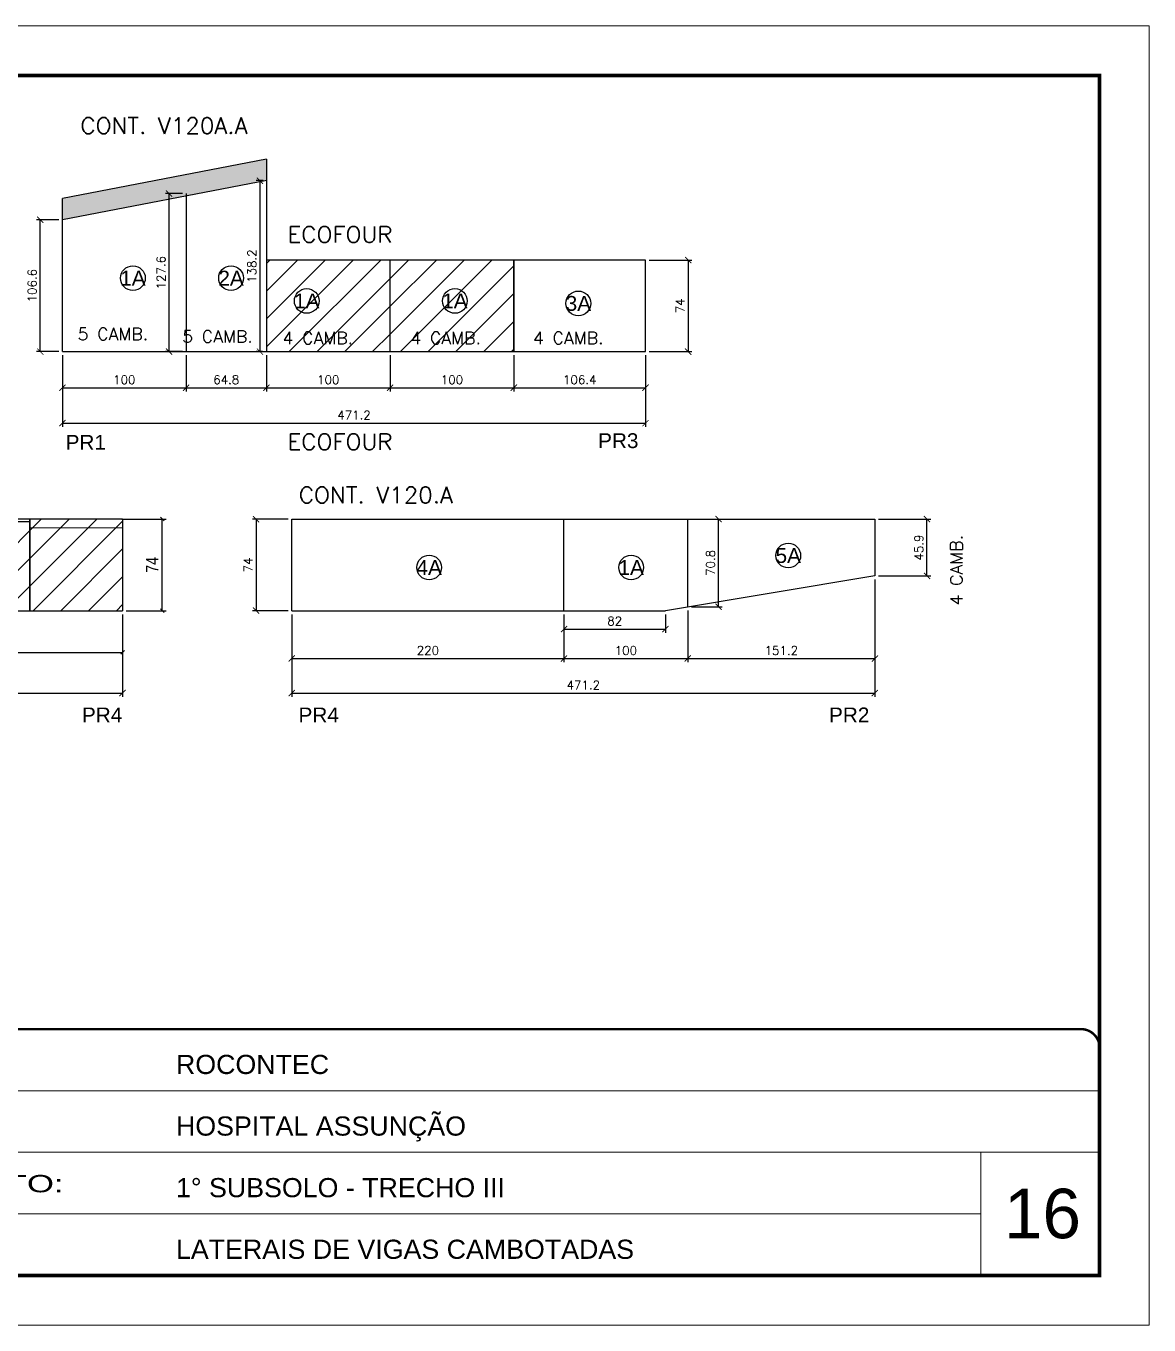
# Model space of a CAD drawing. Extents: x 2582 to 11841, y -26396 to 2611.
# Drawn here: x 7928 to 8835, y -2276 to -1226 of the extents above; entities that cross this region are included whole.
import ezdxf
from ezdxf.enums import TextEntityAlignment as Align

# ---------------------------------------------------------------- set-up
doc = ezdxf.new("R2010")
doc.units = 0
doc.linetypes.add('CONTINUO', pattern=[0])
doc.linetypes.add('DASHED', pattern=[0.75, 0.5, -0.25])
for name, color, linetype in [('5', 5, 'Continuous'), ('COTA', 241, 'Continuous'), ('Painéis', 200, 'Continuous'), ('Romaneio', 10, 'Continuous'), ('SARR_2.2x7', 40, 'Continuous'), ('SARR_3.5x7', 81, 'Continuous')]:
    doc.layers.add(name, color=color, linetype=linetype)
for name, color, linetype, lineweight in [('CARIMBO', 255, 'Continuous', 9), ('Escoras', 2, 'Continuous', 25), ('Folhas', 255, 'Continuous', 9), ('Hachura', 251, 'Continuous', 9), ('Sarr 2.2x7', 40, 'Continuous', 9), ('SARRAFO DE PRESSAO', 251, 'DASHED', 9), ('Texto Seção', 7, 'Continuous', 15)]:
    doc.layers.add(name, color=color, linetype=linetype, lineweight=lineweight)
doc.styles.add('ARIAL', font='arial.ttf')
doc.styles.add('COTA TECNICA', font='techl___.ttf', dxfattribs={"height": 10})
doc.styles.add('REGUA-120', font='ROMANS.shx', dxfattribs={"height": 15})
doc.styles.add('Romans', font='romans.shx')
doc.styles.get("Standard").update_dxf_attribs({"font": 'arial.ttf'})
doc.styles.add('Tecnologia', font='')
doc.styles.get('Tecnologia').set_extended_font_data('Forgotten Futurist')
doc.dimstyles.new('Cota Paínel', dxfattribs={"dimtxt": 7, "dimasz": 5, "dimexe": 3, "dimexo": 3, "dimgap": 3, "dimtad": 1, "dimdec": 1, "dimzin": 12, "dimdsep": 46, "dimtxsty": 'Romans', "dimblk": 'ARCHTICK', "dimcen": 0, "dimclrd": 4, "dimclre": 4, "dimclrt": 1, "dimadec": 1, "dimazin": 3, "dimtfac": 1, "dimtdec": 1, "dimtmove": 0, "dimatfit": 3, "dimldrblk": 'OBLIQUE', "dimfxl": 1, "dimtolj": 1, "dimtzin": 12, "dimarcsym": 0})
doc.dimstyles.new('PAINEL', dxfattribs={"dimtxt": 10, "dimasz": 3, "dimexe": 3, "dimexo": 3, "dimgap": 3, "dimtad": 1, "dimdec": 1, "dimzin": 12, "dimdsep": 46, "dimtxsty": 'COTA TECNICA', "dimblk1": 'OBLIQUE', "dimblk2": 'OBLIQUE', "dimsah": 1, "dimcen": 0.9, "dimclrd": 4, "dimclre": 4, "dimclrt": 240, "dimadec": 1, "dimazin": 3, "dimtfac": 1, "dimtdec": 1, "dimtmove": 0, "dimatfit": 3, "dimfxl": 1, "dimtolj": 1, "dimtzin": 12, "dimarcsym": 0})
pattern_1 = [(45, (-126439.366, -33020.383), (-11.2253202, 11.2253202), [])]

# ---------------------------------------------------------------- blocks, each defined once
blk = doc.blocks.new('9999999999')
at = {"color": 30, "linetype": 'CONTINUO'}
for p, q in [((98564.6, 34379.6), (99584, 34379.6)), ((98564.6, 34329.8), (99488, 34329.8)), ((99584, 34329.8), (99488, 34329.8)), ((99488, 34329.8), (99488, 34230.2)), ((98564.6, 34280), (99488, 34280))]:
    blk.add_line(p, q, dxfattribs=at)
at = {"color": 30, "linetype": 'CONTINUO', "const_width": 2}
blk.add_lwpolyline([(99584, 34230.2), (99584, 34414.4, 0.414214), (99569, 34429.4), (98229, 34429.4, 0.414214), (98214, 34414.4), (98214, 34245.2, 0.414214), (98229, 34230.2), (99584, 34230.2)], format="xyb", dxfattribs=at)
at = {"layer": 'Folhas'}
blk.add_lwpolyline([(98139, 34190.2), (99624, 34190.2), (99624, 35240.2), (98139, 35240.2)], close=True, dxfattribs=at)
at = {"layer": 'Folhas', "color": 30, "const_width": 3}
blk.add_lwpolyline([(98214, 34230.2), (99584, 34230.2), (99584, 35200.2), (98214, 35200.2)], close=True, dxfattribs=at)
at = {"color": 7, "linetype": 'Continuous', "ltscale": 5, "style": 'ARIAL'}
for s, height, p in [('ROCONTEC', 15.48, (98837.7, 34393.1)), ('HOSPITAL ASSUNÇÃO', 15.483, (98837.7, 34343.3)), ('1° SUBSOLO - TRECHO III', 15.483, (98837.7, 34293.5)), ('LATERAIS DE VIGAS CAMBOTADAS', 15.483, (98837.7, 34243.7))]:
    blk.add_text(s, height=height, dxfattribs=at).set_placement(p)
at = {"layer": 'Folhas', "color": 7, "style": 'Tecnologia', "width": 1.5}
blk.add_text('PAVIMENTO:', height=14, dxfattribs=at).set_placement((98573.7, 34297.5))
blk = doc.blocks.new('_ArchTick')
at = {"color": 0, "linetype": 'ByBlock', "const_width": 0.15}
blk.add_lwpolyline([(-0.5, -0.5), (0.5, 0.5)], dxfattribs=at)
blk = doc.blocks.new('*D475')
at = {"layer": 'COTA', "color": 4, "linetype": 'ByBlock', "lineweight": -2, "transparency": 16777216}
for p, q in [((8431.3, -1415.1), (8465.8, -1415.1)), ((8462.8, -1415.1), (8462.8, -1489.1)), ((8431.3, -1489.1), (8465.8, -1489.1))]:
    blk.add_line(p, q, dxfattribs=at)
at = {"layer": 'Defpoints', "color": 0, "linetype": 'ByBlock', "transparency": 16777216}
for p in [(8428.3, -1415.1), (8428.3, -1489.1), (8462.8, -1489.1)]:
    blk.add_point(p, dxfattribs=at)
at = {"layer": 'COTA', "color": 4, "linetype": 'ByBlock', "lineweight": -2, "transparency": 16777216, "xscale": 5, "yscale": 5, "zscale": 5}
for p, rotation in [((8462.8, -1415.1), 90), ((8462.8, -1489.1), 270)]:
    blk.add_blockref('_ArchTick', p, dxfattribs=dict(at, rotation=rotation))
at = {"layer": 'COTA', "color": 1, "linetype": 'ByBlock', "transparency": 16777216, "insert": (8456.3, -1452.1), "char_height": 7, "attachment_point": 5, "rotation": 90, "style": 'Romans'}
blk.add_mtext('\\A1;74', dxfattribs=at)
blk = doc.blocks.new('_Oblique')
at = {"color": 0, "linetype": 'ByBlock', "lineweight": -2}
blk.add_line((-0.5, -0.5), (0.5, 0.5), dxfattribs=at)
blk = doc.blocks.new('*D476')
at = {"layer": 'COTA', "color": 4, "linetype": 'ByBlock', "lineweight": -2, "transparency": 16777216}
for p, q in [((8121.9, -1492.1), (8121.9, -1521.3)), ((8221.9, -1492.1), (8221.9, -1521.3)), ((8121.9, -1518.3), (8221.9, -1518.3))]:
    blk.add_line(p, q, dxfattribs=at)
at = {"layer": 'Defpoints', "color": 0, "linetype": 'ByBlock', "transparency": 16777216}
for p in [(8121.9, -1489.1), (8221.9, -1489.1), (8221.9, -1518.3)]:
    blk.add_point(p, dxfattribs=at)
at = {"layer": 'COTA', "color": 4, "linetype": 'ByBlock', "lineweight": -2, "transparency": 16777216, "xscale": 5, "yscale": 5, "zscale": 5, "rotation": 180}
blk.add_blockref('_ArchTick', (8121.9, -1518.3), dxfattribs=at)
at = {"layer": 'COTA', "color": 4, "linetype": 'ByBlock', "lineweight": -2, "transparency": 16777216, "xscale": 5, "yscale": 5, "zscale": 5}
blk.add_blockref('_ArchTick', (8221.9, -1518.3), dxfattribs=at)
at = {"layer": 'COTA', "color": 1, "linetype": 'ByBlock', "transparency": 16777216, "insert": (8171.9, -1511.8), "char_height": 7, "attachment_point": 5, "style": 'Romans'}
blk.add_mtext('\\A1;100', dxfattribs=at)
blk = doc.blocks.new('*D477')
at = {"layer": 'COTA', "color": 4, "linetype": 'ByBlock', "lineweight": -2, "transparency": 16777216}
for p, q in [((8321.9, -1492.1), (8321.9, -1521.3)), ((8428.3, -1492.1), (8428.3, -1521.3)), ((8321.9, -1518.3), (8428.3, -1518.3))]:
    blk.add_line(p, q, dxfattribs=at)
at = {"layer": 'Defpoints', "color": 0, "linetype": 'ByBlock', "transparency": 16777216}
for p in [(8321.9, -1489.1), (8428.3, -1489.1), (8428.3, -1518.3)]:
    blk.add_point(p, dxfattribs=at)
at = {"layer": 'COTA', "color": 4, "linetype": 'ByBlock', "lineweight": -2, "transparency": 16777216, "xscale": 5, "yscale": 5, "zscale": 5, "rotation": 180}
blk.add_blockref('_ArchTick', (8321.9, -1518.3), dxfattribs=at)
at = {"layer": 'COTA', "color": 4, "linetype": 'ByBlock', "lineweight": -2, "transparency": 16777216, "xscale": 5, "yscale": 5, "zscale": 5}
blk.add_blockref('_ArchTick', (8428.3, -1518.3), dxfattribs=at)
at = {"layer": 'COTA', "color": 1, "linetype": 'ByBlock', "transparency": 16777216, "insert": (8375.1, -1511.8), "char_height": 7, "attachment_point": 5, "style": 'Romans'}
blk.add_mtext('\\A1;106.4', dxfattribs=at)
blk = doc.blocks.new('*D478')
at = {"layer": 'COTA', "color": 4, "linetype": 'ByBlock', "lineweight": -2, "transparency": 16777216}
for p, q in [((8221.9, -1492.1), (8221.9, -1521.3)), ((8321.9, -1492.1), (8321.9, -1521.3)), ((8221.9, -1518.3), (8321.9, -1518.3))]:
    blk.add_line(p, q, dxfattribs=at)
at = {"layer": 'Defpoints', "color": 0, "linetype": 'ByBlock', "transparency": 16777216}
for p in [(8221.9, -1489.1), (8321.9, -1489.1), (8321.9, -1518.3)]:
    blk.add_point(p, dxfattribs=at)
at = {"layer": 'COTA', "color": 4, "linetype": 'ByBlock', "lineweight": -2, "transparency": 16777216, "xscale": 5, "yscale": 5, "zscale": 5, "rotation": 180}
blk.add_blockref('_ArchTick', (8221.9, -1518.3), dxfattribs=at)
at = {"layer": 'COTA', "color": 4, "linetype": 'ByBlock', "lineweight": -2, "transparency": 16777216, "xscale": 5, "yscale": 5, "zscale": 5}
blk.add_blockref('_ArchTick', (8321.9, -1518.3), dxfattribs=at)
at = {"layer": 'COTA', "color": 1, "linetype": 'ByBlock', "transparency": 16777216, "insert": (8271.9, -1511.8), "char_height": 7, "attachment_point": 5, "style": 'Romans'}
blk.add_mtext('\\A1;100', dxfattribs=at)
blk = doc.blocks.new('*D479')
at = {"layer": 'COTA', "color": 4, "linetype": 'ByBlock', "lineweight": -2, "transparency": 16777216}
for p, q in [((8057.1, -1492.1), (8057.1, -1521.3)), ((8121.9, -1492.1), (8121.9, -1521.3)), ((8057.1, -1518.3), (8121.9, -1518.3))]:
    blk.add_line(p, q, dxfattribs=at)
at = {"layer": 'Defpoints', "color": 0, "linetype": 'ByBlock', "transparency": 16777216}
for p in [(8057.1, -1489.1), (8121.9, -1489.1), (8121.9, -1518.3)]:
    blk.add_point(p, dxfattribs=at)
at = {"layer": 'COTA', "color": 4, "linetype": 'ByBlock', "lineweight": -2, "transparency": 16777216, "xscale": 5, "yscale": 5, "zscale": 5, "rotation": 180}
blk.add_blockref('_ArchTick', (8057.1, -1518.3), dxfattribs=at)
at = {"layer": 'COTA', "color": 4, "linetype": 'ByBlock', "lineweight": -2, "transparency": 16777216, "xscale": 5, "yscale": 5, "zscale": 5}
blk.add_blockref('_ArchTick', (8121.9, -1518.3), dxfattribs=at)
at = {"layer": 'COTA', "color": 1, "linetype": 'ByBlock', "transparency": 16777216, "insert": (8089.5, -1511.8), "char_height": 7, "attachment_point": 5, "style": 'Romans'}
blk.add_mtext('\\A1;64.8', dxfattribs=at)
blk = doc.blocks.new('*D480')
at = {"layer": 'COTA', "color": 4, "linetype": 'ByBlock', "lineweight": -2, "transparency": 16777216}
for p, q in [((7957.1, -1492.1), (7957.1, -1521.3)), ((8057.1, -1492.1), (8057.1, -1521.3)), ((7957.1, -1518.3), (8057.1, -1518.3))]:
    blk.add_line(p, q, dxfattribs=at)
at = {"layer": 'Defpoints', "color": 0, "linetype": 'ByBlock', "transparency": 16777216}
for p in [(7957.1, -1489.1), (8057.1, -1489.1), (8057.1, -1518.3)]:
    blk.add_point(p, dxfattribs=at)
at = {"layer": 'COTA', "color": 4, "linetype": 'ByBlock', "lineweight": -2, "transparency": 16777216, "xscale": 5, "yscale": 5, "zscale": 5, "rotation": 180}
blk.add_blockref('_ArchTick', (7957.1, -1518.3), dxfattribs=at)
at = {"layer": 'COTA', "color": 4, "linetype": 'ByBlock', "lineweight": -2, "transparency": 16777216, "xscale": 5, "yscale": 5, "zscale": 5}
blk.add_blockref('_ArchTick', (8057.1, -1518.3), dxfattribs=at)
at = {"layer": 'COTA', "color": 1, "linetype": 'ByBlock', "transparency": 16777216, "insert": (8007.1, -1511.8), "char_height": 7, "attachment_point": 5, "style": 'Romans'}
blk.add_mtext('\\A1;100', dxfattribs=at)
blk = doc.blocks.new('*D75')
at = {"layer": 'COTA', "color": 4, "linetype": 'ByBlock', "lineweight": -2, "transparency": 16777216}
for p, q in [((7957.1, -1492.1), (7957.1, -1549.9)), ((8428.3, -1492.1), (8428.3, -1549.9)), ((7957.1, -1546.9), (8428.3, -1546.9))]:
    blk.add_line(p, q, dxfattribs=at)
at = {"layer": 'Defpoints', "color": 0, "linetype": 'ByBlock', "transparency": 16777216}
for p in [(7957.1, -1489.1), (8428.3, -1489.1), (8428.3, -1546.9)]:
    blk.add_point(p, dxfattribs=at)
at = {"layer": 'COTA', "color": 4, "linetype": 'ByBlock', "lineweight": -2, "transparency": 16777216, "xscale": 5, "yscale": 5, "zscale": 5, "rotation": 180}
blk.add_blockref('_ArchTick', (7957.1, -1546.9), dxfattribs=at)
at = {"layer": 'COTA', "color": 4, "linetype": 'ByBlock', "lineweight": -2, "transparency": 16777216, "xscale": 5, "yscale": 5, "zscale": 5}
blk.add_blockref('_ArchTick', (8428.3, -1546.9), dxfattribs=at)
at = {"layer": 'COTA', "color": 1, "linetype": 'ByBlock', "transparency": 16777216, "insert": (8192.7, -1540.4), "char_height": 7, "attachment_point": 5, "style": 'Romans'}
blk.add_mtext('\\A1;471.2', dxfattribs=at)
blk = doc.blocks.new('*D481')
at = {"layer": 'COTA', "color": 4, "linetype": 'ByBlock', "lineweight": -2, "transparency": 16777216}
for p, q in [((8119.3, -1350.9), (8113.7, -1350.9)), ((8116.7, -1350.9), (8116.7, -1489.1)), ((8118.9, -1489.1), (8113.7, -1489.1))]:
    blk.add_line(p, q, dxfattribs=at)
at = {"layer": 'Defpoints', "color": 0, "linetype": 'ByBlock', "transparency": 16777216}
for p in [(8122.3, -1350.9), (8116.7, -1489.1), (8121.9, -1489.1)]:
    blk.add_point(p, dxfattribs=at)
at = {"layer": 'COTA', "color": 4, "linetype": 'ByBlock', "lineweight": -2, "transparency": 16777216, "xscale": 5, "yscale": 5, "zscale": 5}
for p, rotation in [((8116.7, -1350.9), 90), ((8116.7, -1489.1), 270)]:
    blk.add_blockref('_ArchTick', p, dxfattribs=dict(at, rotation=rotation))
at = {"layer": 'COTA', "color": 1, "linetype": 'ByBlock', "transparency": 16777216, "insert": (8110.2, -1420), "char_height": 7, "attachment_point": 5, "rotation": 90, "style": 'Romans'}
blk.add_mtext('\\A1;138.2', dxfattribs=at)
blk = doc.blocks.new('*D482')
at = {"layer": 'COTA', "color": 4, "linetype": 'ByBlock', "lineweight": -2, "transparency": 16777216}
for p, q in [((8054.1, -1361.4), (8040.3, -1361.4)), ((8043.3, -1489.1), (8043.3, -1361.4)), ((8054.1, -1489.1), (8040.3, -1489.1))]:
    blk.add_line(p, q, dxfattribs=at)
at = {"layer": 'Defpoints', "color": 0, "linetype": 'ByBlock', "transparency": 16777216}
for p in [(8043.3, -1361.4), (8057.1, -1361.4), (8057.1, -1489.1)]:
    blk.add_point(p, dxfattribs=at)
at = {"layer": 'COTA', "color": 4, "linetype": 'ByBlock', "lineweight": -2, "transparency": 16777216, "xscale": 5, "yscale": 5, "zscale": 5}
for p, rotation in [((8043.3, -1361.4), 90), ((8043.3, -1489.1), 270)]:
    blk.add_blockref('_ArchTick', p, dxfattribs=dict(at, rotation=rotation))
at = {"layer": 'COTA', "color": 1, "linetype": 'ByBlock', "transparency": 16777216, "insert": (8036.8, -1425.3), "char_height": 7, "attachment_point": 5, "rotation": 90, "style": 'Romans'}
blk.add_mtext('\\A1;127.6', dxfattribs=at)
blk = doc.blocks.new('*D483')
at = {"layer": 'COTA', "color": 4, "linetype": 'ByBlock', "lineweight": -2, "transparency": 16777216}
for p, q in [((7954.1, -1382.5), (7936.2, -1382.5)), ((7939.2, -1489.1), (7939.2, -1382.5)), ((7954.1, -1489.1), (7936.2, -1489.1))]:
    blk.add_line(p, q, dxfattribs=at)
at = {"layer": 'Defpoints', "color": 0, "linetype": 'ByBlock', "transparency": 16777216}
for p in [(7939.2, -1382.5), (7957.1, -1382.5), (7957.1, -1489.1)]:
    blk.add_point(p, dxfattribs=at)
at = {"layer": 'COTA', "color": 4, "linetype": 'ByBlock', "lineweight": -2, "transparency": 16777216, "xscale": 5, "yscale": 5, "zscale": 5}
for p, rotation in [((7939.2, -1382.5), 90), ((7939.2, -1489.1), 270)]:
    blk.add_blockref('_ArchTick', p, dxfattribs=dict(at, rotation=rotation))
at = {"layer": 'COTA', "color": 1, "linetype": 'ByBlock', "transparency": 16777216, "insert": (7932.7, -1435.8), "char_height": 7, "attachment_point": 5, "rotation": 90, "style": 'Romans'}
blk.add_mtext('\\A1;106.6', dxfattribs=at)
blk = doc.blocks.new('*D572')
at = {"layer": 'COTA', "color": 4, "linetype": 'ByBlock', "lineweight": -2, "transparency": 16777216}
for p, q in [((7775.2, -1701.5), (7775.2, -1735.2)), ((8005.7, -1701.5), (8005.7, -1735.2)), ((7775.2, -1732.2), (8005.7, -1732.2))]:
    blk.add_line(p, q, dxfattribs=at)
at = {"layer": 'Defpoints', "color": 0, "linetype": 'ByBlock', "transparency": 16777216}
for p in [(7775.2, -1698.5), (8005.7, -1698.5), (8005.7, -1732.2)]:
    blk.add_point(p, dxfattribs=at)
at = {"layer": 'COTA', "color": 4, "linetype": 'ByBlock', "lineweight": -2, "transparency": 16777216, "xscale": 3, "yscale": 3, "zscale": 3, "rotation": 180}
blk.add_blockref('_Oblique', (7775.2, -1732.2), dxfattribs=at)
at = {"layer": 'COTA', "color": 4, "linetype": 'ByBlock', "lineweight": -2, "transparency": 16777216, "xscale": 3, "yscale": 3, "zscale": 3}
blk.add_blockref('_Oblique', (8005.7, -1732.2), dxfattribs=at)
at = {"layer": 'COTA', "color": 240, "linetype": 'ByBlock', "transparency": 16777216, "insert": (7890.4, -1724), "char_height": 10, "attachment_point": 5, "style": 'COTA TECNICA'}
blk.add_mtext('\\A1;230.5', dxfattribs=at)
blk = doc.blocks.new('*D85')
at = {"layer": 'Defpoints', "color": 0, "linetype": 'ByBlock', "transparency": 16777216}
for p in [(8002.2, -1624.5), (8037.8, -1624.5), (8005.7, -1698.5)]:
    blk.add_point(p, dxfattribs=at)
at = {"layer": 'Escoras', "color": 4, "linetype": 'ByBlock', "lineweight": -2, "transparency": 16777216}
for p, q in [((8005.2, -1624.5), (8040.8, -1624.5)), ((8037.8, -1698.5), (8037.8, -1624.5)), ((8008.7, -1698.5), (8040.8, -1698.5))]:
    blk.add_line(p, q, dxfattribs=at)
at = {"layer": 'Escoras', "color": 4, "linetype": 'ByBlock', "lineweight": -2, "transparency": 16777216, "xscale": 3, "yscale": 3, "zscale": 3}
for p, rotation in [((8037.8, -1624.5), 90), ((8037.8, -1698.5), 270)]:
    blk.add_blockref('_Oblique', p, dxfattribs=dict(at, rotation=rotation))
at = {"layer": 'Escoras', "color": 240, "linetype": 'ByBlock', "transparency": 16777216, "insert": (8029.7, -1661.5), "char_height": 10, "attachment_point": 5, "rotation": 90, "style": 'COTA TECNICA'}
blk.add_mtext('\\A1;74', dxfattribs=at)
blk = doc.blocks.new('*D573')
at = {"layer": 'COTA', "color": 4, "linetype": 'ByBlock', "lineweight": -2, "transparency": 16777216}
for p, q in [((7531.2, -1701.5), (7531.2, -1768.1)), ((8005.7, -1701.5), (8005.7, -1768.1)), ((7531.2, -1765.1), (8005.7, -1765.1))]:
    blk.add_line(p, q, dxfattribs=at)
at = {"layer": 'Defpoints', "color": 0, "linetype": 'ByBlock', "transparency": 16777216}
for p in [(7531.2, -1698.5), (8005.7, -1698.5), (8005.7, -1765.1)]:
    blk.add_point(p, dxfattribs=at)
at = {"layer": 'COTA', "color": 4, "linetype": 'ByBlock', "lineweight": -2, "transparency": 16777216, "xscale": 5, "yscale": 5, "zscale": 5, "rotation": 180}
blk.add_blockref('_ArchTick', (7531.2, -1765.1), dxfattribs=at)
at = {"layer": 'COTA', "color": 4, "linetype": 'ByBlock', "lineweight": -2, "transparency": 16777216, "xscale": 5, "yscale": 5, "zscale": 5}
blk.add_blockref('_ArchTick', (8005.7, -1765.1), dxfattribs=at)
at = {"layer": 'COTA', "color": 1, "linetype": 'ByBlock', "transparency": 16777216, "insert": (7768.4, -1758.6), "char_height": 7, "attachment_point": 5, "style": 'Romans'}
blk.add_mtext('\\A1;474.5', dxfattribs=at)
blk = doc.blocks.new('*D574')
at = {"layer": 'COTA', "color": 4, "linetype": 'ByBlock', "lineweight": -2, "transparency": 16777216}
for p, q in [((8142.4, -1701.5), (8142.4, -1740.2)), ((8362.4, -1701.5), (8362.4, -1740.2)), ((8142.4, -1737.2), (8362.4, -1737.2))]:
    blk.add_line(p, q, dxfattribs=at)
at = {"layer": 'Defpoints', "color": 0, "linetype": 'ByBlock', "transparency": 16777216}
for p in [(8142.4, -1698.5), (8362.4, -1698.5), (8362.4, -1737.2)]:
    blk.add_point(p, dxfattribs=at)
at = {"layer": 'COTA', "color": 4, "linetype": 'ByBlock', "lineweight": -2, "transparency": 16777216, "xscale": 5, "yscale": 5, "zscale": 5, "rotation": 180}
blk.add_blockref('_ArchTick', (8142.4, -1737.2), dxfattribs=at)
at = {"layer": 'COTA', "color": 4, "linetype": 'ByBlock', "lineweight": -2, "transparency": 16777216, "xscale": 5, "yscale": 5, "zscale": 5}
blk.add_blockref('_ArchTick', (8362.4, -1737.2), dxfattribs=at)
at = {"layer": 'COTA', "color": 1, "linetype": 'ByBlock', "transparency": 16777216, "insert": (8252.4, -1730.7), "char_height": 7, "attachment_point": 5, "style": 'Romans'}
blk.add_mtext('\\A1;220', dxfattribs=at)
blk = doc.blocks.new('*D575')
at = {"layer": 'COTA', "color": 4, "linetype": 'ByBlock', "lineweight": -2, "transparency": 16777216}
for p, q in [((8462.4, -1698.3), (8462.4, -1740.2)), ((8362.4, -1701.5), (8362.4, -1740.2)), ((8362.4, -1737.2), (8462.4, -1737.2))]:
    blk.add_line(p, q, dxfattribs=at)
at = {"layer": 'Defpoints', "color": 0, "linetype": 'ByBlock', "transparency": 16777216}
for p in [(8362.4, -1698.5), (8462.4, -1695.3), (8462.4, -1737.2)]:
    blk.add_point(p, dxfattribs=at)
at = {"layer": 'COTA', "color": 4, "linetype": 'ByBlock', "lineweight": -2, "transparency": 16777216, "xscale": 5, "yscale": 5, "zscale": 5, "rotation": 180}
blk.add_blockref('_ArchTick', (8362.4, -1737.2), dxfattribs=at)
at = {"layer": 'COTA', "color": 4, "linetype": 'ByBlock', "lineweight": -2, "transparency": 16777216, "xscale": 5, "yscale": 5, "zscale": 5}
blk.add_blockref('_ArchTick', (8462.4, -1737.2), dxfattribs=at)
at = {"layer": 'COTA', "color": 1, "linetype": 'ByBlock', "transparency": 16777216, "insert": (8412.4, -1730.7), "char_height": 7, "attachment_point": 5, "style": 'Romans'}
blk.add_mtext('\\A1;100', dxfattribs=at)
blk = doc.blocks.new('*D576')
at = {"layer": 'COTA', "color": 4, "linetype": 'ByBlock', "lineweight": -2, "transparency": 16777216}
for p, q in [((8613.6, -1673.4), (8613.6, -1740.2)), ((8462.4, -1698.3), (8462.4, -1740.2)), ((8462.4, -1737.2), (8613.6, -1737.2))]:
    blk.add_line(p, q, dxfattribs=at)
at = {"layer": 'Defpoints', "color": 0, "linetype": 'ByBlock', "transparency": 16777216}
for p in [(8613.6, -1670.4), (8462.4, -1695.3), (8613.6, -1737.2)]:
    blk.add_point(p, dxfattribs=at)
at = {"layer": 'COTA', "color": 4, "linetype": 'ByBlock', "lineweight": -2, "transparency": 16777216, "xscale": 5, "yscale": 5, "zscale": 5, "rotation": 180}
blk.add_blockref('_ArchTick', (8462.4, -1737.2), dxfattribs=at)
at = {"layer": 'COTA', "color": 4, "linetype": 'ByBlock', "lineweight": -2, "transparency": 16777216, "xscale": 5, "yscale": 5, "zscale": 5}
blk.add_blockref('_ArchTick', (8613.6, -1737.2), dxfattribs=at)
at = {"layer": 'COTA', "color": 1, "linetype": 'ByBlock', "transparency": 16777216, "insert": (8538, -1730.7), "char_height": 7, "attachment_point": 5, "style": 'Romans'}
blk.add_mtext('\\A1;151.2', dxfattribs=at)
blk = doc.blocks.new('*D577')
at = {"layer": 'COTA', "color": 4, "linetype": 'ByBlock', "lineweight": -2, "transparency": 16777216}
for p, q in [((8139.4, -1624.5), (8110.6, -1624.5)), ((8113.6, -1624.5), (8113.6, -1698.5)), ((8139.4, -1698.5), (8110.6, -1698.5))]:
    blk.add_line(p, q, dxfattribs=at)
at = {"layer": 'Defpoints', "color": 0, "linetype": 'ByBlock', "transparency": 16777216}
for p in [(8142.4, -1624.5), (8113.6, -1698.5), (8142.4, -1698.5)]:
    blk.add_point(p, dxfattribs=at)
at = {"layer": 'COTA', "color": 4, "linetype": 'ByBlock', "lineweight": -2, "transparency": 16777216, "xscale": 5, "yscale": 5, "zscale": 5}
for p, rotation in [((8113.6, -1624.5), 90), ((8113.6, -1698.5), 270)]:
    blk.add_blockref('_ArchTick', p, dxfattribs=dict(at, rotation=rotation))
at = {"layer": 'COTA', "color": 1, "linetype": 'ByBlock', "transparency": 16777216, "insert": (8107.1, -1661.5), "char_height": 7, "attachment_point": 5, "rotation": 90, "style": 'Romans'}
blk.add_mtext('\\A1;74', dxfattribs=at)
blk = doc.blocks.new('*D578')
at = {"layer": 'COTA', "color": 4, "linetype": 'ByBlock', "lineweight": -2, "transparency": 16777216}
for p, q in [((8616.6, -1624.5), (8658.7, -1624.5)), ((8655.7, -1670.4), (8655.7, -1624.5)), ((8616.6, -1670.4), (8658.7, -1670.4))]:
    blk.add_line(p, q, dxfattribs=at)
at = {"layer": 'Defpoints', "color": 0, "linetype": 'ByBlock', "transparency": 16777216}
for p in [(8613.6, -1624.5), (8655.7, -1624.5), (8613.6, -1670.4)]:
    blk.add_point(p, dxfattribs=at)
at = {"layer": 'COTA', "color": 4, "linetype": 'ByBlock', "lineweight": -2, "transparency": 16777216, "xscale": 5, "yscale": 5, "zscale": 5}
for p, rotation in [((8655.7, -1624.5), 90), ((8655.7, -1670.4), 270)]:
    blk.add_blockref('_ArchTick', p, dxfattribs=dict(at, rotation=rotation))
at = {"layer": 'COTA', "color": 1, "linetype": 'ByBlock', "transparency": 16777216, "insert": (8649.2, -1647.5), "char_height": 7, "attachment_point": 5, "rotation": 90, "style": 'Romans'}
blk.add_mtext('\\A1;45.9', dxfattribs=at)
blk = doc.blocks.new('*D579')
at = {"layer": 'COTA', "color": 4, "linetype": 'ByBlock', "lineweight": -2, "transparency": 16777216}
for p, q in [((8465.4, -1624.5), (8490.3, -1624.5)), ((8487.3, -1695.3), (8487.3, -1624.5)), ((8465.4, -1695.3), (8490.3, -1695.3))]:
    blk.add_line(p, q, dxfattribs=at)
at = {"layer": 'Defpoints', "color": 0, "linetype": 'ByBlock', "transparency": 16777216}
for p in [(8462.4, -1624.5), (8487.3, -1624.5), (8462.4, -1695.3)]:
    blk.add_point(p, dxfattribs=at)
at = {"layer": 'COTA', "color": 4, "linetype": 'ByBlock', "lineweight": -2, "transparency": 16777216, "xscale": 5, "yscale": 5, "zscale": 5}
for p, rotation in [((8487.3, -1624.5), 90), ((8487.3, -1695.3), 270)]:
    blk.add_blockref('_ArchTick', p, dxfattribs=dict(at, rotation=rotation))
at = {"layer": 'COTA', "color": 1, "linetype": 'ByBlock', "transparency": 16777216, "insert": (8480.8, -1659.9), "char_height": 7, "attachment_point": 5, "rotation": 90, "style": 'Romans'}
blk.add_mtext('\\A1;70.8', dxfattribs=at)
blk = doc.blocks.new('*D86')
at = {"layer": 'COTA', "color": 4, "linetype": 'ByBlock', "lineweight": -2, "transparency": 16777216}
for p, q in [((8362.4, -1701.5), (8362.4, -1716.4)), ((8444.3, -1701.5), (8444.3, -1716.4)), ((8362.4, -1713.4), (8444.3, -1713.4))]:
    blk.add_line(p, q, dxfattribs=at)
at = {"layer": 'Defpoints', "color": 0, "linetype": 'ByBlock', "transparency": 16777216}
for p in [(8362.4, -1698.5), (8444.3, -1698.5), (8444.3, -1713.4)]:
    blk.add_point(p, dxfattribs=at)
at = {"layer": 'COTA', "color": 4, "linetype": 'ByBlock', "lineweight": -2, "transparency": 16777216, "xscale": 5, "yscale": 5, "zscale": 5, "rotation": 180}
blk.add_blockref('_ArchTick', (8362.4, -1713.4), dxfattribs=at)
at = {"layer": 'COTA', "color": 4, "linetype": 'ByBlock', "lineweight": -2, "transparency": 16777216, "xscale": 5, "yscale": 5, "zscale": 5}
blk.add_blockref('_ArchTick', (8444.3, -1713.4), dxfattribs=at)
at = {"layer": 'COTA', "color": 1, "linetype": 'ByBlock', "transparency": 16777216, "insert": (8403.4, -1706.9), "char_height": 7, "attachment_point": 5, "style": 'Romans'}
blk.add_mtext('\\A1;82', dxfattribs=at)
blk = doc.blocks.new('*D87')
at = {"layer": 'COTA', "color": 4, "linetype": 'ByBlock', "lineweight": -2, "transparency": 16777216}
for p, q in [((8613.6, -1673.4), (8613.6, -1768.1)), ((8142.4, -1701.5), (8142.4, -1768.1)), ((8142.4, -1765.1), (8613.6, -1765.1))]:
    blk.add_line(p, q, dxfattribs=at)
at = {"layer": 'Defpoints', "color": 0, "linetype": 'ByBlock', "transparency": 16777216}
for p in [(8613.6, -1670.4), (8142.4, -1698.5), (8613.6, -1765.1)]:
    blk.add_point(p, dxfattribs=at)
at = {"layer": 'COTA', "color": 4, "linetype": 'ByBlock', "lineweight": -2, "transparency": 16777216, "xscale": 5, "yscale": 5, "zscale": 5, "rotation": 180}
blk.add_blockref('_ArchTick', (8142.4, -1765.1), dxfattribs=at)
at = {"layer": 'COTA', "color": 4, "linetype": 'ByBlock', "lineweight": -2, "transparency": 16777216, "xscale": 5, "yscale": 5, "zscale": 5}
blk.add_blockref('_ArchTick', (8613.6, -1765.1), dxfattribs=at)
at = {"layer": 'COTA', "color": 1, "linetype": 'ByBlock', "transparency": 16777216, "insert": (8378, -1758.6), "char_height": 7, "attachment_point": 5, "style": 'Romans'}
blk.add_mtext('\\A1;471.2', dxfattribs=at)

msp = doc.modelspace()

# ---------------------------------------------------------------- hatches: boundary and pattern name
at = {"layer": 'COTA', "linetype": 'ByBlock'}
h = msp.add_hatch(dxfattribs=at)
h.set_pattern_fill('AR-CONC', color=256, scale=0.03)
h.set_pattern_definition([(50, (-126749.7004, -32791.64), (5.46554007, -0.47817257), [0.5715, -6.2865]), (355, (-126749.7004, -32791.64), (-1.05730264, 5.73170536), [0.4572, -5.02921753]), (100.4514447, (-126749.245, -32791.68), (4.40823741, 5.25353256), [0.48570026, -5.34270734]), (46.1842, (-126749.7004, -32790.116), (8.13237123, -1.26126984), [0.85725, -9.42975]), (96.6355576, (-126749.023, -32790.221), (7.122124, 7.42278374), [0.7285507, -8.01406824]), (351.184151, (-126749.7004, -32790.116), (7.122124, 7.42278374), [0.685799, -7.54379196]), (21, (-126748.9384, -32790.497), (4.54843174, -3.06795595), [0.5715, -6.2865]), (326, (-126748.9384, -32790.497), (1.85406085, 5.52563898), [0.4572, -5.0292]), (71.451445, (-126748.5594, -32790.7527), (6.40249258, 2.45768307), [0.48570026, -5.34269813]), (37.5, (-126749.7004, -32791.64), (0.092658098, 2.536651166), [0, -4.96824, 0, -5.1054, 0, -5.04825]), (7.5, (-126749.7004, -32791.64), (2.004589875, 3.005417245), [0, -2.91084, 0, -4.85394, 0, -1.92405]), (327.5, (-126751.3997, -32791.64), (4.067717855, -0.17186232), [0, -1.905, 0, -5.9436, 0, -7.8867]), (317.5, (-126752.1617, -32791.64), (4.44387544, 0.76279473), [0, -2.4765, 0, -3.94716, 0, -5.6007])])
h.paths.add_polyline_path([(7957.13, -1365.22), (7957.13, -1382.53), (8121.89, -1350.93), (8121.89, -1333.62)])
at = {"layer": 'Hachura', "linetype": 'ByBlock'}
h = msp.add_hatch(dxfattribs=at)
h.set_pattern_fill('ANSI31', color=256, scale=5)
h.set_pattern_definition(pattern_1)
h.paths.add_polyline_path([(8221.89, -1415.08), (8121.89, -1415.08), (8121.89, -1489.08), (8221.89, -1489.08)])
h = msp.add_hatch(dxfattribs=at)
h.set_pattern_fill('ANSI31', color=256, scale=5)
h.set_pattern_definition(pattern_1)
h.paths.add_polyline_path([(8321.89, -1415.08), (8221.89, -1415.08), (8221.89, -1489.08), (8321.89, -1489.08)])
h = msp.add_hatch(dxfattribs=at)
h.set_pattern_fill('ANSI31', color=256, scale=5)
h.set_pattern_definition([(45, (-126439.366, -33000.328), (-11.2253202, 11.2253202), [])])
h.paths.add_polyline_path([(7775.2, -1624.51), (7775.2, -1698.51), (8005.7, -1698.51), (8005.7, -1624.51)])

# ---------------------------------------------------------------- linework, layer by layer
at = {"linetype": 'ByBlock'}
msp.add_line((7930.7, -1698.51), (7930.7, -1624.51), dxfattribs=at)
at = {"layer": 'COTA', "linetype": 'ByBlock'}
for p, q in [((8121.89, -1333.62), (7957.13, -1365.22)), ((8121.89, -1333.62), (8121.89, -1350.93)), ((7957.13, -1382.53), (7957.13, -1365.22))]:
    msp.add_line(p, q, dxfattribs=at)
at = {"layer": 'Painéis', "linetype": 'ByBlock'}
for p, q in [((8122.26, -1350.86), (7957.13, -1382.53)), ((8121.89, -1350.93), (8121.89, -1489.08)), ((8057.09, -1361.44), (8057.09, -1489.08)), ((7957.13, -1489.08), (7957.13, -1382.53)), ((8221.89, -1489.08), (8221.89, -1415.08)), ((7957.13, -1489.08), (8121.89, -1489.08)), ((8005.7, -1624.51), (7531.2, -1624.51)), ((8005.7, -1624.51), (8005.7, -1698.51)), ((8142.36, -1698.51), (8142.36, -1624.51)), ((8142.36, -1624.51), (8613.56, -1624.51)), ((8362.36, -1698.51), (8362.36, -1624.51)), ((8462.36, -1695.33), (8462.36, -1624.51)), ((8613.56, -1624.51), (8613.56, -1670.43)), ((8613.56, -1670.43), (8444.35, -1698.51)), ((7531.2, -1698.51), (8005.7, -1698.51)), ((8142.36, -1698.51), (8444.35, -1698.51))]:
    msp.add_line(p, q, dxfattribs=at)
for points in [[(8121.89, -1489.08), (8321.89, -1489.08), (8321.89, -1415.08), (8121.89, -1415.08)], [(8321.89, -1489.08), (8428.29, -1489.08), (8428.29, -1415.08), (8321.89, -1415.08)]]:
    msp.add_lwpolyline(points, close=True, dxfattribs=at)
at = {"layer": 'Romaneio', "color": 1, "linetype": 'ByBlock'}
for centre in [(8014.04, -1429.71), (8093.36, -1429.71), (8154.52, -1448.14), (8274.22, -1448.14), (8374.02, -1450.15), (8543.6, -1653.93), (8253.45, -1663.6), (8416.67, -1663.6)]:
    msp.add_circle(centre, 10, dxfattribs=at)
at = {"layer": 'Sarr 2.2x7'}
msp.add_line((8005.7, -1631.51), (7930.7, -1631.51), dxfattribs=at)
at = {"layer": 'SARR_2.2x7', "linetype": 'Continuous'}
msp.add_line((7930.7, -1626.71), (7775.2, -1626.71), dxfattribs=at)
at = {"layer": 'SARR_3.5x7'}
msp.add_line((7930.7, -1624.51), (7930.7, -1698.51), dxfattribs=at)

# ---------------------------------------------------------------- block references
at = {"layer": 'SARRAFO DE PRESSAO', "color": 6, "linetype": 'ByBlock'}
msp.add_blockref('9999999999', (-90788.84, -36466.11), dxfattribs=at)

# ---------------------------------------------------------------- texts
at = {"layer": '5', "linetype": 'Continuous'}
for s, p in [('PR1', (7959.66, -1568.42)), ('PR3', (8389.98, -1567.08)), ('PR4', (7972.86, -1788.77)), ('PR4', (8147.88, -1788.77)), ('PR2', (8576.56, -1788.77))]:
    msp.add_text(s, height=12, rotation=0.00004, dxfattribs=at).set_placement(p)
at = {"layer": 'CARIMBO', "style": 'ARIAL'}
msp.add_text('16', height=40, dxfattribs=at).set_placement((8717.99, -2205.76))
at = {"layer": 'Romaneio', "color": 255, "linetype": 'ByBlock', "style": 'ARIAL'}
for s, p in [('1A', (8014.04, -1429.71)), ('2A', (8093.36, -1429.71)), ('1A', (8154.52, -1448.14)), ('1A', (8274.22, -1448.14)), ('3A', (8374.02, -1450.15)), ('5A', (8543.6, -1653.93)), ('4A', (8253.45, -1663.6)), ('1A', (8416.67, -1663.6))]:
    msp.add_text(s, height=12, dxfattribs=at).set_placement(p, align=Align.MIDDLE_CENTER)
at = {"layer": 'Texto Seção', "style": 'REGUA-120', "width": 1.05}
for s, height, p in [('CONT. V120A.A', 13, (7971.63, -1312.99)), ('ECOFOUR', 13, (8139.05, -1400.96)), ('5 CAMB.', 9.75, (7969.41, -1479.74)), ('5 CAMB.', 9.75, (8053.9, -1481.78)), ('4 CAMB.', 9.75, (8134.95, -1482.99)), ('4 CAMB.', 9.75, (8238.29, -1482.99)), ('4 CAMB.', 9.75, (8337.35, -1482.99)), ('ECOFOUR', 13, (8139.05, -1568.47)), ('CONT. V120.A', 13, (8148.12, -1611.52))]:
    msp.add_text(s, height=height, dxfattribs=at).set_placement(p)
msp.add_text('4 CAMB.', height=9.75, rotation=90, dxfattribs=at).set_placement((8684.34, -1694.26))

# ---------------------------------------------------------------- dimensions: what is measured, and where the dimension line sits
at = {"layer": 'COTA', "linetype": 'ByBlock'}
for base, p1, p2, picture, middle in [((8116.74, -1489.08), (8122.26, -1350.86), (8121.89, -1489.08), '*D481', (8110.24, -1419.97)), ((8043.31, -1361.44), (8057.09, -1489.08), (8057.09, -1361.44), '*D482', (8036.81, -1425.26)), ((7939.2022, -1382.5252), (7957.1269, -1489.0766), (7957.1269, -1382.5252), '*D483', (7932.7022, -1435.8009)), ((8462.78, -1489.08), (8428.29, -1415.08), (8428.29, -1489.08), '*D475', (8456.28, -1452.08)), ((8113.62, -1698.51), (8142.36, -1624.51), (8142.36, -1698.51), '*D577', (8107.12, -1661.51)), ((8487.31, -1624.51), (8462.36, -1695.33), (8462.36, -1624.51), '*D579', (8480.81, -1659.92)), ((8655.75, -1624.51), (8613.56, -1670.43), (8613.56, -1624.51), '*D578', (8649.25, -1647.47))]:
    dim = msp.add_linear_dim(base=base, p1=p1, p2=p2, angle=90, dimstyle='Cota Paínel', dxfattribs=at)
    dim.commit()
    dim.dimension.update_dxf_attribs({"geometry": picture, "text_midpoint": middle})
for base, p1, p2, picture, middle in [((8057.09, -1518.33), (7957.13, -1489.08), (8057.09, -1489.08), '*D480', (8007.11, -1511.83)), ((8428.29, -1546.92), (7957.13, -1489.08), (8428.29, -1489.08), '*D75', (8192.71, -1540.42)), ((8121.89, -1518.33), (8057.09, -1489.08), (8121.89, -1489.08), '*D479', (8089.49, -1511.83)), ((8321.89, -1518.33), (8221.89, -1489.08), (8321.89, -1489.08), '*D478', (8271.89, -1511.83)), ((8613.56, -1765.1), (8142.36, -1698.51), (8613.56, -1670.43), '*D87', (8377.96, -1758.6)), ((8005.7, -1765.1), (7531.2, -1698.51), (8005.7, -1698.51), '*D573', (7768.45, -1758.6)), ((8362.36, -1737.16), (8142.36, -1698.51), (8362.36, -1698.51), '*D574', (8252.36, -1730.66)), ((8444.35, -1713.37), (8362.36, -1698.51), (8444.35, -1698.51), '*D86', (8403.35, -1706.87))]:
    dim = msp.add_linear_dim(base=base, p1=p1, p2=p2, dimstyle='Cota Paínel', dxfattribs=at)
    dim.commit()
    dim.dimension.update_dxf_attribs({"geometry": picture, "text_midpoint": middle})
for base, p1, p2, dimstyle, picture, middle in [((8221.89, -1518.33), (8121.89, -1489.08), (8221.89, -1489.08), 'Cota Paínel', '*D476', (8171.89, -1511.83)), ((8428.29, -1518.33), (8321.89, -1489.08), (8428.29, -1489.08), 'Cota Paínel', '*D477', (8375.09, -1511.83)), ((8613.56, -1737.16), (8462.36, -1695.33), (8613.56, -1670.43), 'Cota Paínel', '*D576', (8537.96, -1730.66)), ((8005.7, -1732.18), (7775.2, -1698.51), (8005.7, -1698.51), 'PAINEL', '*D572', (7890.45, -1723.97)), ((8462.36, -1737.16), (8362.36, -1698.51), (8462.36, -1695.33), 'Cota Paínel', '*D575', (8412.36, -1730.66))]:
    dim = msp.add_linear_dim(base=base, p1=p1, p2=p2, dimstyle=dimstyle, override={"dimtmove": 1}, dxfattribs=at)
    dim.commit()
    dim.dimension.update_dxf_attribs({"geometry": picture, "text_midpoint": middle})
at = {"layer": 'Escoras', "linetype": 'ByBlock'}
dim = msp.add_linear_dim(base=(8037.76, -1624.51), p1=(8005.7, -1698.51), p2=(8002.2, -1624.51), angle=90, dimstyle='PAINEL', dxfattribs=at)
dim.commit()
dim.dimension.update_dxf_attribs({"geometry": '*D85', "text_midpoint": (8029.69, -1661.51)})

doc.saveas('drawing.dxf')
